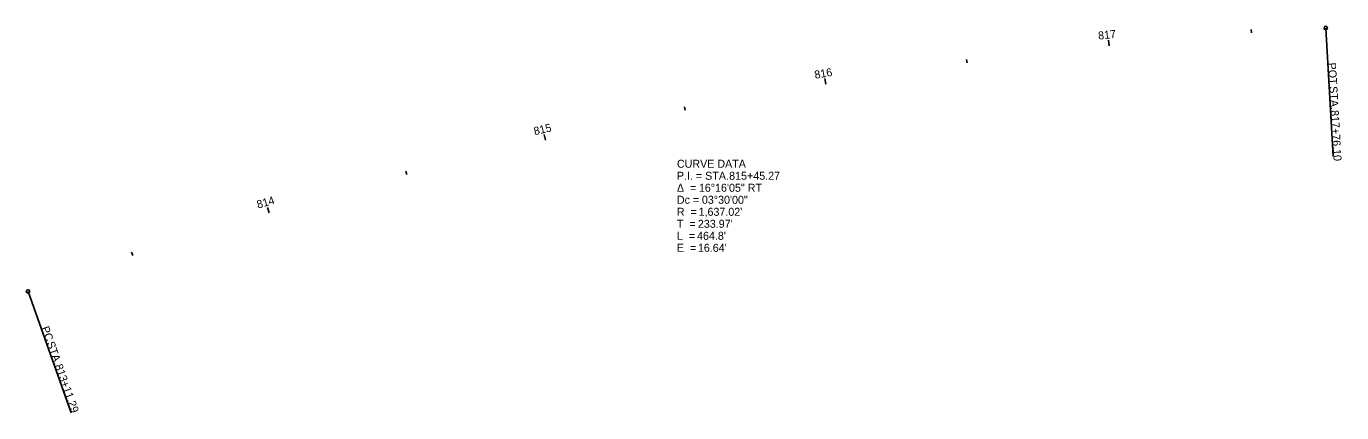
# Model space of a CAD drawing. Extents: x 151665 to 153516, y 329808 to 331516.
# Drawn here: x 153055.5 to 153515.7, y 330997.7 to 331132.8 of the extents above; entities that cross this region are included whole.
import ezdxf

# ---------------------------------------------------------------- set-up
doc = ezdxf.new("R2010")
doc.units = 0
for name, color, linetype in [('DT_X_Spot_Elev', 7, 'Continuous'), ('DT_X_Void', 7, 'Continuous'), ('GE_P_Alignment', 7, 'Continuous')]:
    doc.layers.add(name, color=color, linetype=linetype)

msp = doc.modelspace()

# ---------------------------------------------------------------- linework, layer by layer
at = {"layer": 'DT_X_Spot_Elev'}
for p, q in [((153510.11, 331132.25), (153512.73, 331087.32)), ((153056.13, 331040.13), (153071.22, 330997.74))]:
    msp.add_line(p, q, dxfattribs=at)
for centre in [(153510.11, 331132.25), (153056.13, 331040.13)]:
    msp.add_circle(centre, 0.6, dxfattribs=at)
at = {"layer": 'DT_X_Void'}
for p, q in [((153484.08, 331130.52), (153483.99, 331131.72)), ((153434.28, 331126.06), (153434.07, 331128.05)), ((153384.64, 331120.07), (153384.48, 331121.26)), ((153335.21, 331112.57), (153334.88, 331114.55)), ((153286.03, 331103.57), (153285.79, 331104.75)), ((153237.14, 331093.07), (153236.69, 331095.02)), ((153188.61, 331081.08), (153188.3, 331082.24)), ((153140.45, 331067.61), (153139.89, 331069.53)), ((153092.74, 331052.68), (153092.36, 331053.82))]:
    msp.add_line(p, q, dxfattribs=at)

# ---------------------------------------------------------------- texts
at = {"layer": 'DT_X_Spot_Elev'}
for s, rotation, p in [('POT', 273.3364, (153510.87, 331120.07)), (' STA. ', 273.3364, (153511.29, 331112.88)), ('817+76.10', 273.3364, (153511.84, 331103.45)), ('PC', 289.6045, (153060.71, 331027.39)), (' STA. ', 289.6045, (153062.25, 331023.07)), ('813+11.29', 289.6045, (153065.42, 331014.17))]:
    msp.add_text(s, height=2.8, rotation=rotation, dxfattribs=at).set_placement(p)
at = {"layer": 'DT_X_Void'}
for s, rotation, p in [('817', 5.9997, (153430.62, 331128.19)), ('816', 9.4997, (153331.48, 331114.49)), ('815', 12.9997, (153233.36, 331094.76)), ('814', 16.4997, (153136.61, 331069.08))]:
    msp.add_text(s, height=2.8, rotation=rotation, dxfattribs=at).set_placement(p)
at = {"layer": 'GE_P_Alignment'}
for s, p in [('CURVE DATA', (153283.12, 331083.39)), ('P.I. = STA. ', (153283.12, 331079.19)), ('815+45.27', (153301.39, 331079.19)), ('Δ  = ', (153283.12, 331074.99)), ('Dc = ', (153283.12, 331070.79)), ('16°16\'05" RT', (153290.8, 331074.99)), ('03°30\'00"', (153291.86, 331070.79)), ('R  = ', (153283.12, 331066.59)), ("1,637.02'", (153290.7, 331066.59)), ('T  = ', (153283.12, 331062.39)), ("233.97'", (153290.46, 331062.39)), ('L  = ', (153283.12, 331058.19)), ("464.8'", (153290.16, 331058.19)), ('E  = ', (153283.12, 331053.99)), ("16.64'", (153290.46, 331053.99))]:
    msp.add_text(s, height=2.8, dxfattribs=at).set_placement(p)

doc.saveas('drawing.dxf')
